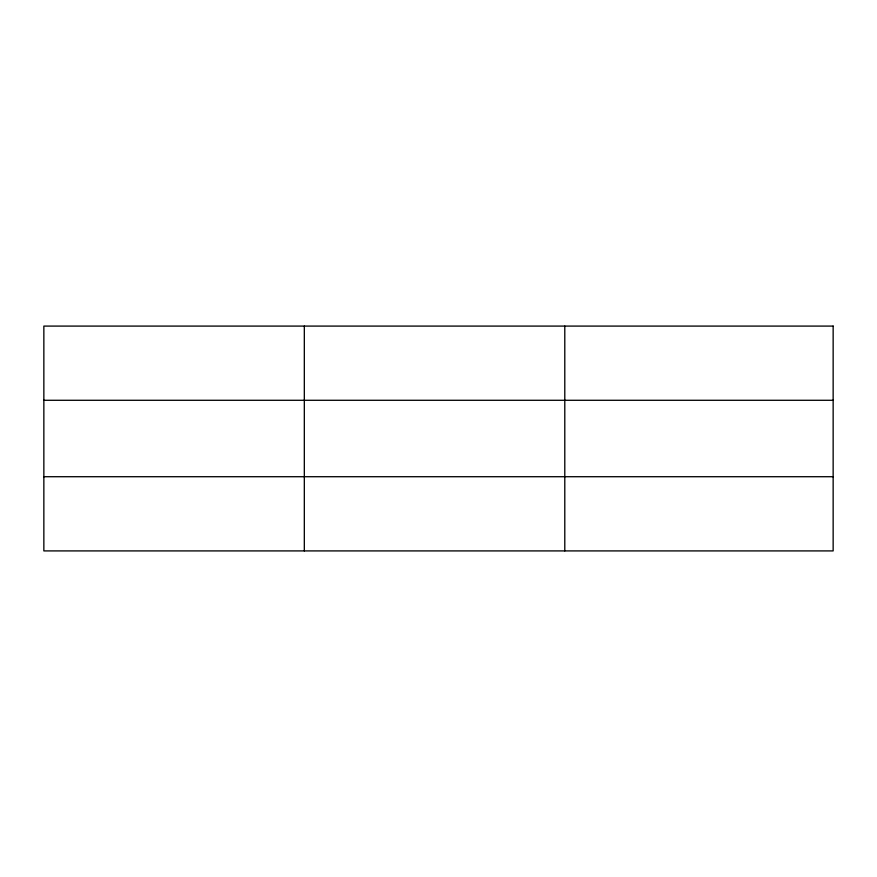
<?xml version="1.0" encoding="UTF-8"?>
<svg xmlns="http://www.w3.org/2000/svg" width="877" height="877" viewBox="0 0 877 877"><rect width="100%" height="100%" fill="white"/><g stroke="black" fill="none" stroke-linecap="round" stroke-linejoin="round"><path stroke-width="1.32" d="M304.319 550.909L304.319 326.091M564.788 550.909L564.788 326.091M43.85 400.285L833.15 400.285M43.85 476.715L833.15 476.715M833.15 326.091L833.15 550.909L43.85 550.909L43.85 326.091L833.15 326.091"/></g></svg>
